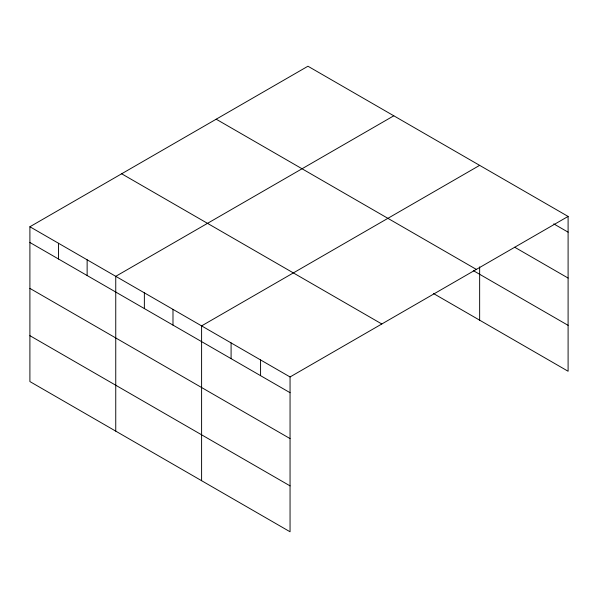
<?xml version="1.0" encoding="UTF-8"?>
<svg xmlns="http://www.w3.org/2000/svg" width="598" height="598" viewBox="0 0 598 598"><rect width="100%" height="100%" fill="white"/><g stroke="black" fill="none" stroke-linecap="round" stroke-linejoin="round"><path stroke-width="0.9" d="M29.9 226.754L290.052 376.957L290.052 531.772L29.9 381.569L29.9 226.754L307.948 66.228L568.1 216.431L568.1 371.246L433.543 293.558M393.798 115.795L115.75 276.321L115.75 431.136M479.648 165.362L201.601 325.888L201.601 480.702M290.052 376.957L568.1 216.431M553.755 223.884L568.1 232.159M514.706 247.236L568.1 278.055M216.192 119.204L476.344 269.399M473.287 270.61L568.1 325.342M121.656 173.786L381.808 323.981M29.9 242.489L290.052 392.692M29.9 288.386L290.052 438.588M29.9 335.672L290.052 485.875M479.648 266.858L479.648 320.177M260.571 359.936L260.571 375.664M231.09 342.908L231.09 358.643M172.986 309.368L172.986 325.103M144.365 292.848L144.365 308.575M87.136 259.801L87.136 275.536M58.514 243.281L58.514 259.016"/></g></svg>
